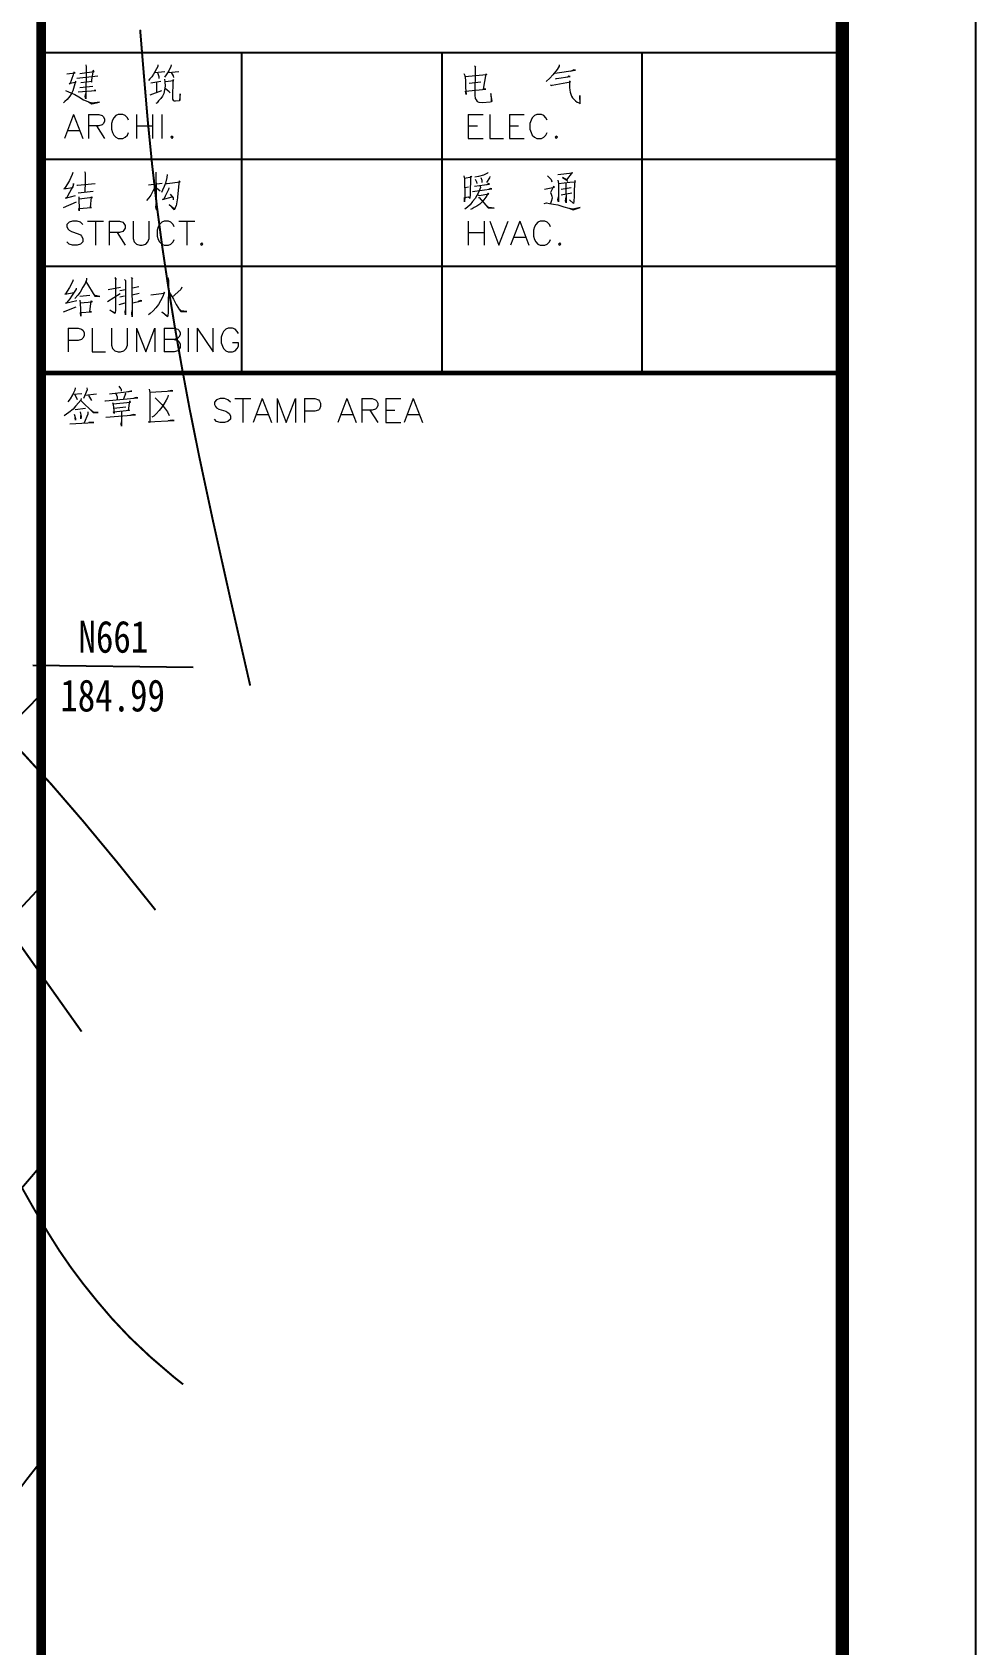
# Model space of a CAD drawing. Extents: x -809667 to 586099, y 3084146 to 3634412.
# Drawn here: x 382112.6 to 382148, y 3085775.9 to 3085836.3 of the extents above; entities that cross this region are included whole.
import ezdxf
from ezdxf.enums import TextEntityAlignment as Align

# ---------------------------------------------------------------- set-up
doc = ezdxf.new("R2010")
doc.units = 0
doc.header["$LTSCALE"] = 0.5
doc.linetypes.add('DASHDOT', pattern=[25.4, 12.7, -6.35, 0, -6.35])
doc.layers.get('0').update_dxf_attribs({"linetype": 'CONTINUOUS'})
for name, color, linetype in [('0-人行道线', 46, 'CONTINUOUS'), ('dxt', 252, 'CONTINUOUS'), ('KZD', 252, 'CONTINUOUS'), ('PUB_TITLE', 4, 'CONTINUOUS'), ('RD-中线', 1, 'DASHDOT'), ('道路', 4, 'CONTINUOUS')]:
    doc.layers.add(name, color=color, linetype=linetype)
doc.styles.add('HZ', font='', dxfattribs={"width": 0.8})
doc.styles.get('HZ').set_extended_font_data('NSimSun')

# ---------------------------------------------------------------- blocks, each defined once
blk = doc.blocks.new('DE')
at = {"layer": 'PUB_TITLE'}
for points, const_width in [([(-6000, 57400), (-6000, 0)], 70), ([(-6000, 49400), (0, 49400)], 35)]:
    blk.add_lwpolyline(points, dxfattribs=dict(at, const_width=const_width))
blk.add_lwpolyline([(-6000, 0), (0, 0), (0, 57400), (-6000, 57400)], close=True, dxfattribs=at)
for points in [[(-6000, 51800), (0, 51800)], [(-4500, 51800), (-4500, 49400)], [(-3000, 51800), (-3000, 49400)], [(-1500, 51800), (-1500, 49400)], [(-6000, 51000), (0, 51000)], [(-6000, 50200), (0, 50200)], [(-6000, 49400), (0, 49400)]]:
    blk.add_lwpolyline(points, dxfattribs=at)
at = {"layer": 'PUB_TITLE', "color": 140, "lineweight": 0}
for points in [[(-5809, 51641), (-5746, 51648), (-5755, 51653), (-5760, 51634), (-5786, 51563), (-5791, 51567), (-5738, 51580), (-5744, 51584), (-5753, 51547), (-5763, 51513), (-5774, 51492), (-5786, 51474), (-5805, 51449), (-5822, 51433), (-5833, 51424)], [(-5732, 51608), (-5576, 51625)], [(-5710, 51643), (-5602, 51658), (-5611, 51667), (-5626, 51580), (-5618, 51582), (-5703, 51572)], [(-5665, 51709), (-5663, 51693), (-5665, 51454), (-5671, 51471), (-5665, 51492)], [(-5125, 51707), (-5125, 51695), (-5158, 51639), (-5172, 51617), (-5186, 51603), (-5196, 51591)], [(-5149, 51650), (-5073, 51658)], [(-5076, 51601), (-5073, 51580), (-5071, 51549), (-5076, 51521), (-5082, 51492), (-5092, 51474), (-5104, 51457), (-5120, 51438), (-5132, 51424), (-5140, 51419)], [(-5129, 51650), (-5120, 51627), (-5118, 51620), (-5118, 51606)], [(-5026, 51707), (-5028, 51695), (-5045, 51662), (-5064, 51634), (-5076, 51615)], [(-5071, 51582), (-5007, 51591), (-5014, 51596), (-5014, 51582), (-5017, 51469), (-5017, 51452), (-5012, 51443), (-5004, 51438), (-4995, 51438), (-4964, 51440), (-4959, 51443), (-4959, 51490), (-4964, 51443)], [(-5049, 51650), (-4969, 51658)], [(-5026, 51650), (-5012, 51625), (-5009, 51612)], [(-2835, 51643), (-2828, 51627), (-2823, 51594), (-2821, 51542), (-2821, 51537), (-2818, 51485), (-2821, 51511), (-2670, 51525), (-2686, 51525), (-2667, 51641), (-2665, 51634), (-2828, 51617)], [(-2754, 51700), (-2745, 51690), (-2750, 51693), (-2750, 51636), (-2753, 51525), (-2753, 51480), (-2750, 51457), (-2743, 51445), (-2734, 51433), (-2722, 51429), (-2695, 51426), (-2637, 51430), (-2627, 51433), (-2622, 51435), (-2632, 51492), (-2630, 51438)], [(-2120, 51709), (-2120, 51698), (-2136, 51672), (-2167, 51634), (-2189, 51608), (-2217, 51584)], [(-2153, 51645), (-1997, 51667), (-2011, 51670), (-2035, 51659)], [(-2148, 51606), (-2144, 51603), (-2141, 51606), (-2038, 51620), (-2047, 51622), (-2056, 51617)], [(-5819, 51516), (-5795, 51506), (-5777, 51499), (-5748, 51485), (-5719, 51469), (-5682, 51447), (-5651, 51433), (-5646, 51430), (-5621, 51416), (-5562, 51429), (-5564, 51429), (-5618, 51421), (-5644, 51429)], [(-5722, 51506), (-5590, 51516), (-5597, 51518), (-5604, 51513)], [(-5710, 51537), (-5613, 51549)], [(-5184, 51483), (-5096, 51516)], [(-5179, 51572), (-5104, 51586)], [(-5137, 51577), (-5137, 51499)], [(-5071, 51533), (-5042, 51508), (-5037, 51499)], [(-2795, 51570), (-2706, 51580)], [(-2184, 51558), (-2179, 51553), (-2172, 51556), (-2035, 51580), (-2042, 51586), (-2042, 51575), (-2042, 51539), (-2040, 51518), (-2038, 51502), (-2033, 51488), (-2028, 51474), (-2021, 51461), (-2009, 51449), (-1999, 51438), (-1985, 51429), (-1971, 51424), (-1962, 51416), (-1966, 51478), (-1966, 51424)], [(-5757, 51337), (-5825, 51156)], [(-5757, 51337), (-5688, 51156)], [(-5645, 51337), (-5645, 51156)], [(-5645, 51337), (-5568, 51337), (-5542, 51328), (-5534, 51319), (-5525, 51302), (-5525, 51285), (-5534, 51268), (-5542, 51259), (-5568, 51250), (-5645, 51250)], [(-5585, 51250), (-5525, 51156)], [(-5345, 51293), (-5353, 51310), (-5371, 51328), (-5388, 51337), (-5423, 51337), (-5440, 51328), (-5457, 51310), (-5465, 51293), (-5474, 51268), (-5474, 51225), (-5465, 51200), (-5457, 51182), (-5440, 51165), (-5423, 51156), (-5388, 51156), (-5371, 51165), (-5353, 51182), (-5345, 51200)], [(-5285, 51337), (-5285, 51156)], [(-5285, 51250), (-5166, 51250)], [(-5166, 51337), (-5166, 51156)], [(-5097, 51337), (-5097, 51156)], [(-2801, 51337), (-2801, 51156)], [(-2801, 51337), (-2690, 51337)], [(-2801, 51250), (-2733, 51250)], [(-2639, 51337), (-2639, 51156), (-2536, 51156)], [(-2493, 51337), (-2493, 51156)], [(-2493, 51337), (-2382, 51337)], [(-2493, 51250), (-2424, 51250)], [(-2210, 51293), (-2219, 51310), (-2236, 51328), (-2253, 51337), (-2287, 51337), (-2305, 51328), (-2322, 51310), (-2330, 51293), (-2339, 51268), (-2339, 51225), (-2330, 51200), (-2322, 51182), (-2305, 51165), (-2287, 51156), (-2253, 51156), (-2236, 51165), (-2219, 51182), (-2210, 51200)], [(-5799, 51217), (-5714, 51217)], [(-2801, 51156), (-2690, 51156)], [(-2493, 51156), (-2382, 51156)], [(-5764, 50902), (-5767, 50886), (-5788, 50841), (-5822, 50784), (-5831, 50779), (-5764, 50789), (-5758, 50807), (-5758, 50820), (-5760, 50801), (-5802, 50723), (-5807, 50714), (-5819, 50709), (-5744, 50730)], [(-5675, 50910), (-5671, 50900), (-5671, 50829), (-5672, 50756)], [(-5141, 50905), (-5140, 50893), (-5137, 50622), (-5140, 50642), (-5137, 50678)], [(-5056, 50886), (-5059, 50865), (-5068, 50822), (-5078, 50796), (-5090, 50770), (-5099, 50751)], [(-2835, 50876), (-2830, 50855), (-2828, 50716), (-2830, 50681), (-2830, 50714), (-2800, 50718), (-2788, 50709), (-2785, 50737), (-2781, 50874), (-2776, 50867), (-2830, 50857)], [(-2651, 50902), (-2658, 50896), (-2686, 50882), (-2724, 50871), (-2753, 50867)], [(-2639, 50871), (-2642, 50862), (-2665, 50827)], [(-2207, 50876), (-2181, 50848), (-2175, 50832)], [(-2130, 50886), (-2021, 50898), (-2024, 50902), (-2066, 50846), (-2094, 50865), (-2063, 50843), (-2058, 50834)], [(-5732, 50806), (-5729, 50806), (-5595, 50820)], [(-5724, 50749), (-5611, 50761)], [(-5140, 50803), (-5163, 50761), (-5179, 50732), (-5193, 50711), (-5210, 50692)], [(-5196, 50810), (-5094, 50822)], [(-5135, 50787), (-5109, 50763)], [(-5045, 50787), (-5047, 50773), (-5071, 50725), (-5082, 50701), (-5090, 50700), (-5018, 50718)], [(-5068, 50820), (-5056, 50818), (-4959, 50832), (-4967, 50838), (-4969, 50822), (-4969, 50818), (-4978, 50716), (-4978, 50711), (-4983, 50681), (-4990, 50652), (-4998, 50633), (-5003, 50622), (-5042, 50661), (-5000, 50626), (-4995, 50640)], [(-2828, 50789), (-2800, 50793)], [(-2712, 50798), (-2710, 50789), (-2724, 50751), (-2736, 50728), (-2750, 50706), (-2769, 50683), (-2788, 50659), (-2807, 50642), (-2826, 50626)], [(-2729, 50734), (-2720, 50730), (-2648, 50742), (-2651, 50746), (-2670, 50716), (-2684, 50697), (-2695, 50683), (-2715, 50664), (-2736, 50650), (-2757, 50638), (-2773, 50628), (-2785, 50624)], [(-2769, 50759), (-2625, 50779), (-2632, 50782), (-2648, 50777)], [(-2754, 50798), (-2642, 50815), (-2648, 50818), (-2663, 50810)], [(-2750, 50851), (-2739, 50832), (-2736, 50818)], [(-2708, 50865), (-2700, 50843), (-2700, 50837), (-2700, 50827)], [(-2231, 50777), (-2155, 50792), (-2162, 50796), (-2170, 50782), (-2181, 50761), (-2184, 50751), (-2181, 50739), (-2175, 50725), (-2172, 50709), (-2179, 50685), (-2184, 50670)], [(-2131, 50843), (-2125, 50818), (-2125, 50711), (-2125, 50681), (-2130, 50697), (-2125, 50720)], [(-2125, 50820), (-2082, 50824), (-2040, 50829), (-1999, 50832), (-2004, 50841), (-2007, 50768), (-2009, 50723), (-2011, 50685), (-2013, 50669), (-2042, 50697)], [(-2106, 50777), (-2030, 50789)], [(-2106, 50734), (-2025, 50749)], [(-2070, 50822), (-2070, 50763), (-2068, 50706), (-2068, 50704), (-2068, 50673), (-2072, 50690), (-2068, 50718)], [(-5833, 50640), (-5736, 50681)], [(-5719, 50720), (-5717, 50701), (-5715, 50628), (-5715, 50614), (-5719, 50631), (-5623, 50640), (-5630, 50638), (-5623, 50720), (-5626, 50711), (-5616, 50714), (-5715, 50701)], [(-5033, 50739), (-5012, 50711), (-5012, 50697)], [(-2724, 50714), (-2720, 50714), (-2651, 50636), (-2608, 50633), (-2648, 50638), (-2663, 50647)], [(-2233, 50670), (-2214, 50673), (-2193, 50670), (-2162, 50664), (-2131, 50659), (-2086, 50645), (-2047, 50633), (-2016, 50622), (-1962, 50638), (-2016, 50626), (-2042, 50631)], [(-5688, 50511), (-5705, 50528), (-5731, 50536), (-5765, 50536), (-5791, 50528), (-5808, 50511), (-5808, 50493), (-5799, 50476), (-5791, 50468), (-5774, 50459), (-5722, 50442), (-5705, 50433), (-5697, 50425), (-5688, 50408), (-5688, 50382), (-5705, 50365), (-5731, 50356), (-5765, 50356), (-5791, 50365), (-5808, 50382)], [(-5654, 50536), (-5534, 50536)], [(-5594, 50536), (-5594, 50356)], [(-5491, 50536), (-5491, 50356)], [(-5491, 50536), (-5413, 50536), (-5388, 50528), (-5380, 50519), (-5371, 50503), (-5371, 50485), (-5380, 50468), (-5388, 50459), (-5413, 50451), (-5491, 50451)], [(-5311, 50536), (-5311, 50408), (-5303, 50382), (-5285, 50365), (-5260, 50356), (-5243, 50356), (-5216, 50365), (-5200, 50382), (-5191, 50408), (-5191, 50536)], [(-5003, 50493), (-5011, 50511), (-5029, 50528), (-5046, 50536), (-5079, 50536), (-5097, 50528), (-5114, 50511), (-5123, 50493), (-5131, 50468), (-5131, 50425), (-5123, 50399), (-5114, 50382), (-5097, 50365), (-5079, 50356), (-5046, 50356), (-5029, 50365), (-5011, 50382), (-5003, 50399)], [(-4969, 50536), (-4849, 50536)], [(-4909, 50536), (-4909, 50356)], [(-2801, 50536), (-2801, 50356)], [(-2681, 50536), (-2681, 50356)], [(-2639, 50536), (-2571, 50356), (-2501, 50536)], [(-2416, 50536), (-2484, 50356)], [(-2416, 50536), (-2347, 50356)], [(-2185, 50493), (-2193, 50511), (-2210, 50528), (-2227, 50536), (-2262, 50536), (-2279, 50528), (-2296, 50511), (-2305, 50493), (-2313, 50468), (-2313, 50425), (-2305, 50399), (-2296, 50382), (-2279, 50365), (-2262, 50356), (-2227, 50356), (-2210, 50365), (-2193, 50382), (-2185, 50399)], [(-5431, 50451), (-5371, 50356)], [(-2801, 50451), (-2681, 50451)], [(-2459, 50416), (-2374, 50416)], [(-5761, 50098), (-5765, 50081), (-5789, 50039), (-5817, 49991), (-5822, 49989), (-5753, 50001)], [(-5737, 50034), (-5739, 50027), (-5772, 49975), (-5786, 49954), (-5810, 49925), (-5817, 49921), (-5734, 49941)], [(-5661, 50109), (-5661, 50098), (-5671, 50069), (-5687, 50041), (-5708, 50005), (-5725, 49982), (-5748, 49956)], [(-5666, 50084), (-5597, 49975), (-5560, 49972), (-5596, 49980), (-5607, 49991)], [(-5498, 50025), (-5406, 50041)], [(-5448, 50114), (-5439, 50100), (-5444, 50108), (-5444, 49871), (-5446, 49849), (-5448, 49845), (-5486, 49871), (-5446, 49849)], [(-5411, 50016), (-5368, 50025)], [(-5375, 50100), (-5366, 50089), (-5368, 50093), (-5368, 49834), (-5370, 49854), (-5368, 49873)], [(-5325, 50114), (-5316, 50103), (-5321, 50108), (-5319, 49821), (-5321, 49845), (-5319, 49868)], [(-5316, 50036), (-5269, 50048)], [(-5051, 50114), (-5047, 50093), (-5049, 49852), (-5051, 49831), (-5053, 49819), (-5096, 49857), (-5053, 49826)], [(-4947, 50041), (-4955, 50025), (-5018, 49968)], [(-5635, 49980), (-5711, 49971)], [(-5711, 49944), (-5708, 49923), (-5706, 49876), (-5703, 49826), (-5706, 49852), (-5624, 49857), (-5635, 49857), (-5626, 49940), (-5619, 49930), (-5708, 49923)], [(-5503, 49935), (-5408, 49994)], [(-5415, 49913), (-5370, 49925)], [(-5375, 49975), (-5411, 49966)], [(-5266, 49994), (-5319, 49982)], [(-5316, 49925), (-5247, 49940), (-5257, 49941), (-5274, 49935)], [(-5179, 49985), (-5079, 49996), (-5073, 49999), (-5078, 50005), (-5089, 49972), (-5106, 49940), (-5122, 49911), (-5141, 49888), (-5162, 49864), (-5184, 49845), (-5195, 49835)], [(-5047, 50013), (-5028, 49985), (-5009, 49952), (-4988, 49913), (-4964, 49873), (-4955, 49859), (-4910, 49859), (-4955, 49866)], [(-5834, 49857), (-5737, 49895)], [(-4973, 49888), (-4952, 49864)], [(-5799, 49736), (-5799, 49557)], [(-5799, 49736), (-5722, 49736), (-5697, 49728), (-5688, 49719), (-5679, 49702), (-5679, 49677), (-5688, 49659), (-5697, 49651), (-5722, 49642), (-5799, 49642)], [(-5619, 49736), (-5619, 49557), (-5517, 49557)], [(-5474, 49736), (-5474, 49607), (-5465, 49582), (-5448, 49565), (-5423, 49557), (-5405, 49557), (-5380, 49565), (-5363, 49582), (-5353, 49607), (-5353, 49736)], [(-5285, 49736), (-5285, 49557)], [(-5285, 49736), (-5216, 49557), (-5148, 49736), (-5148, 49557)], [(-5079, 49736), (-5079, 49557)], [(-5079, 49736), (-5003, 49736), (-4977, 49728), (-4969, 49719), (-4960, 49702), (-4960, 49685), (-4969, 49667), (-4977, 49659), (-5003, 49651), (-5079, 49651)], [(-4900, 49736), (-4900, 49557)], [(-4832, 49736), (-4832, 49557)], [(-4832, 49736), (-4712, 49557), (-4712, 49736)], [(-4523, 49694), (-4532, 49711), (-4548, 49728), (-4566, 49736), (-4600, 49736), (-4617, 49728), (-4635, 49711), (-4643, 49694), (-4652, 49667), (-4652, 49625), (-4643, 49599), (-4635, 49582), (-4617, 49565), (-4600, 49557), (-4566, 49557), (-4548, 49565), (-4532, 49582), (-4523, 49599), (-4523, 49625), (-4566, 49625)], [(-5003, 49651), (-4977, 49642), (-4969, 49634), (-4960, 49617), (-4960, 49591), (-4969, 49574), (-4977, 49565), (-5003, 49557), (-5079, 49557)], [(-5419, 49301), (-5405, 49282), (-5402, 49277), (-5402, 49263)], [(-5700, 49209), (-5702, 49196), (-5740, 49154), (-5742, 49150), (-5761, 49128), (-5794, 49103), (-5810, 49090), (-5827, 49079)], [(-5745, 49287), (-5747, 49270), (-5765, 49235), (-5782, 49206), (-5801, 49182)], [(-5763, 49240), (-5695, 49246)], [(-5747, 49237), (-5731, 49201)], [(-5704, 49192), (-5610, 49103), (-5572, 49103), (-5610, 49105), (-5629, 49121)], [(-5657, 49287), (-5655, 49274), (-5683, 49209)], [(-5672, 49232), (-5586, 49244)], [(-5645, 49230), (-5624, 49192)], [(-5522, 49190), (-5518, 49190), (-5277, 49213), (-5287, 49216), (-5307, 49211)], [(-5489, 49244), (-5320, 49263), (-5329, 49263), (-5351, 49258)], [(-5466, 49178), (-5461, 49164), (-5454, 49095), (-5459, 49109), (-5338, 49121), (-5346, 49119), (-5337, 49190), (-5334, 49178), (-5461, 49166)], [(-5440, 49246), (-5430, 49221), (-5430, 49201)], [(-5371, 49251), (-5369, 49242), (-5383, 49206)], [(-5190, 49277), (-5187, 49254), (-5187, 49027), (-5197, 49034), (-5003, 49044), (-5018, 49045), (-5049, 49041)], [(-5183, 49256), (-5015, 49265), (-5022, 49268), (-5050, 49263)], [(-5049, 49232), (-5053, 49213), (-5064, 49195), (-5081, 49166), (-5095, 49142), (-5117, 49117), (-5138, 49093), (-5156, 49076), (-5170, 49067)], [(-5147, 49213), (-5124, 49190), (-5095, 49162), (-5069, 49128), (-5053, 49107), (-5041, 49081)], [(-4583, 49181), (-4601, 49198), (-4626, 49207), (-4660, 49207), (-4686, 49198), (-4703, 49181), (-4703, 49164), (-4695, 49147), (-4686, 49138), (-4669, 49129), (-4618, 49112), (-4601, 49104), (-4592, 49095), (-4583, 49078), (-4583, 49052), (-4601, 49035), (-4626, 49027), (-4660, 49027), (-4686, 49035), (-4703, 49052)], [(-4549, 49207), (-4429, 49207)], [(-4489, 49207), (-4489, 49027)], [(-4344, 49207), (-4412, 49027)], [(-4344, 49207), (-4275, 49027)], [(-4232, 49207), (-4232, 49027)], [(-4232, 49207), (-4164, 49027), (-4095, 49207), (-4095, 49027)], [(-4027, 49207), (-4027, 49027)], [(-4027, 49207), (-3950, 49207), (-3924, 49198), (-3915, 49189), (-3907, 49172), (-3907, 49147), (-3915, 49129), (-3924, 49120), (-3950, 49112), (-4027, 49112)], [(-3710, 49207), (-3778, 49027)], [(-3710, 49207), (-3641, 49027)], [(-3598, 49207), (-3598, 49027)], [(-3598, 49207), (-3521, 49207), (-3496, 49198), (-3487, 49189), (-3479, 49172), (-3479, 49155), (-3487, 49138), (-3496, 49129), (-3521, 49120), (-3598, 49120)], [(-3419, 49207), (-3419, 49027)], [(-3419, 49207), (-3307, 49207)], [(-3213, 49207), (-3282, 49027)], [(-3213, 49207), (-3145, 49027)], [(-5754, 49090), (-5742, 49059), (-5742, 49045), (-5745, 49064)], [(-5669, 49133), (-5745, 49123)], [(-5709, 49109), (-5700, 49074), (-5704, 49055), (-5704, 49081)], [(-5650, 49107), (-5650, 49090), (-5678, 49025)], [(-5516, 49069), (-5293, 49086), (-5306, 49089), (-5337, 49081)], [(-5457, 49135), (-5365, 49145)], [(-5399, 49109), (-5399, 49000), (-5402, 49017), (-5399, 49034)], [(-4386, 49087), (-4301, 49087)], [(-3753, 49087), (-3666, 49087)], [(-3539, 49120), (-3479, 49027)], [(-3419, 49120), (-3350, 49120)], [(-3255, 49087), (-3170, 49087)], [(-5785, 49017), (-5605, 49029), (-5617, 49029), (-5643, 49027)], [(-3419, 49027), (-3307, 49027)]]:
    blk.add_lwpolyline(points, dxfattribs=at)
for points in [[(-5019, 51173), (-5029, 51165), (-5019, 51156), (-5011, 51165), (-5019, 51173)], [(-2142, 51173), (-2150, 51165), (-2142, 51156), (-2133, 51165), (-2142, 51173)], [(-4797, 50374), (-4806, 50365), (-4797, 50356), (-4789, 50365), (-4797, 50374)], [(-2116, 50374), (-2125, 50365), (-2116, 50356), (-2108, 50365), (-2116, 50374)]]:
    blk.add_lwpolyline(points, close=True, dxfattribs=at)
blk = doc.blocks.new('DEEEE')
at = {"layer": 'PUB_TITLE'}
blk.add_blockref('DE', (917509, -201220), dxfattribs=at)

msp = doc.modelspace()

# ---------------------------------------------------------------- linework, layer by layer
at = {"layer": '0-人行道线', "linetype": 'Continuous', "flags": 128}
msp.add_lwpolyline([(382050.759, 3085720.882, 0.028031), (382081.114, 3085768.431, -0.073335), (382112.982, 3085811.516, -0.073335)], format="xyb", dxfattribs=at)
at = {"layer": 'dxt', "color": 252, "linetype": 'Continuous', "const_width": 0.075, "flags": 128}
for points in [[(382120.81, 3085811.837), (382120.048, 3085815.173), (382119.415, 3085818.015), (382118.912, 3085820.365), (382118.538, 3085822.222), (382118.243, 3085823.809), (382117.974, 3085825.351), (382117.731, 3085826.848), (382117.514, 3085828.299), (382117.319, 3085829.775), (382117.138, 3085831.345), (382116.973, 3085833.008), (382116.824, 3085834.766), (382116.689, 3085836.408)], [(382097.044, 3085831.037), (382098.188, 3085829.043), (382099.329, 3085827.16), (382100.467, 3085825.39), (382101.602, 3085823.732), (382102.722, 3085822.135), (382103.818, 3085820.548), (382104.889, 3085818.972), (382105.935, 3085817.406), (382106.912, 3085815.949), (382107.778, 3085814.702), (382108.532, 3085813.663), (382109.174, 3085812.833), (382109.811, 3085812.067), (382110.548, 3085811.219), (382111.386, 3085810.29), (382112.325, 3085809.279), (382113.375, 3085808.125), (382114.548, 3085806.765), (382115.844, 3085805.201), (382117.263, 3085803.431)], [(382094.87, 3085828.48), (382096.088, 3085826.431), (382097.316, 3085824.492), (382098.556, 3085822.662), (382099.808, 3085820.941), (382101.099, 3085819.161), (382102.459, 3085817.152), (382103.887, 3085814.914), (382105.384, 3085812.448), (382107.101, 3085809.665), (382109.193, 3085806.475), (382111.658, 3085802.879), (382114.496, 3085798.876)]]:
    msp.add_lwpolyline(points, dxfattribs=at)
at = {"layer": 'dxt', "color": 252, "linetype": 'Continuous', "const_width": 0.075}
msp.add_lwpolyline([(382118.298, 3085785.66), (382117.955, 3085785.931), (382117.068, 3085786.692), (382116.296, 3085787.422), (382115.639, 3085788.119), (382115.067, 3085788.79), (382114.546, 3085789.439), (382114.079, 3085790.065), (382113.663, 3085790.669), (382113.227, 3085791.363), (382112.697, 3085792.26), (382112.074, 3085793.36), (382111.358, 3085794.664)], dxfattribs=at)
at = {"layer": 'KZD', "color": 252, "linetype": 'Continuous'}
msp.add_line((382112.672, 3085812.598, 0.712), (382118.672, 3085812.524, 0.712), dxfattribs=at)
at = {"layer": 'PUB_TITLE', "linetype": 'Continuous'}
msp.add_lwpolyline([(381727.482, 3085571.553), (382147.982, 3085571.553), (382147.982, 3085868.553), (381727.482, 3085868.553)], close=True, dxfattribs=at)
at = {"layer": 'PUB_TITLE', "linetype": 'Continuous', "const_width": 0.5}
msp.add_lwpolyline([(381739.982, 3085576.553), (382142.982, 3085576.553), (382142.982, 3085863.553), (381739.982, 3085863.553)], close=True, dxfattribs=at)
at = {"layer": 'RD-中线', "ltscale": 3}
msp.add_lwpolyline([(382036.075, 3085683.845), (382038.911, 3085686.555, 0.032219), (382043.27, 3085691.292, 0.041886), (382091.64, 3085762.666, -0.055211), (382112.982, 3085793.862, -0.055211)], format="xyb", dxfattribs=at)
at = {"layer": '道路', "linetype": 'Continuous', "flags": 128}
for points in [[(382052.693, 3085715.034, 0.029836), (382085.499, 3085766.028, -0.066246), (382112.982, 3085804.326, -0.066246)], [(382054.631, 3085694.358, 0.037359), (382097.781, 3085759.306, -0.042558), (382112.982, 3085782.799, -0.042558)]]:
    msp.add_lwpolyline(points, format="xyb", dxfattribs=at)

# ---------------------------------------------------------------- block references
at = {"xscale": 0.005, "yscale": 0.005, "zscale": 0.005}
msp.add_blockref('DEEEE', (377555.437, 3086582.655), dxfattribs=at)

# ---------------------------------------------------------------- texts
at = {"layer": 'KZD', "color": 252, "linetype": 'Continuous', "style": 'HZ', "width": 0.8}
for s, p in [('N661', (382115.686, 3085813.661, 0.712)), ('184.99', (382115.659, 3085811.461))]:
    msp.add_text(s, height=1.2, dxfattribs=at).set_placement(p, align=Align.MIDDLE)

doc.saveas('drawing.dxf')
